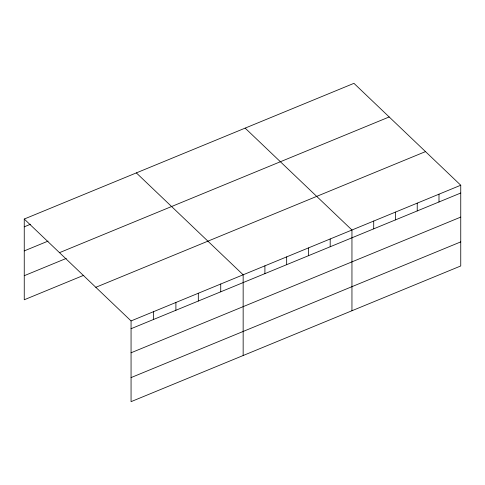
<?xml version="1.0" encoding="UTF-8"?>
<svg xmlns="http://www.w3.org/2000/svg" width="485" height="485" viewBox="0 0 485 485"><rect width="100%" height="100%" fill="white"/><g stroke="black" fill="none" stroke-linecap="round" stroke-linejoin="round"><path stroke-width="0.73" d="M24.25 219.038L353.941 83.341L460.75 185.228L460.75 265.962L131.059 401.659L131.059 320.931L24.25 219.038L24.25 299.772L83.802 275.262M24.25 226.828L30.555 224.234M24.25 250.903L48.07 241.1M59.497 252.661L389.188 116.964M24.25 275.704L66.287 258.402M95.812 287.302L425.503 151.605M131.059 320.931L460.75 185.228M131.059 328.721L460.75 193.018M131.059 352.789L460.75 217.092M131.059 377.591L460.75 241.888M245.143 128.119L351.952 230.011L351.952 310.739M136.346 172.902L243.155 274.789L243.155 355.523M438.992 194.182L438.992 201.972M417.233 203.142L417.233 210.933M395.469 212.097L395.469 219.887M373.711 221.051L373.711 228.841M330.194 238.966L330.194 246.756M308.436 247.92L308.436 255.71M286.671 256.88L286.671 264.671M264.913 265.835L264.913 273.625M220.736 284.016L220.736 291.806M198.316 293.243L198.316 301.033M175.897 302.47L175.897 310.261M153.478 311.697L153.478 319.494"/></g></svg>
